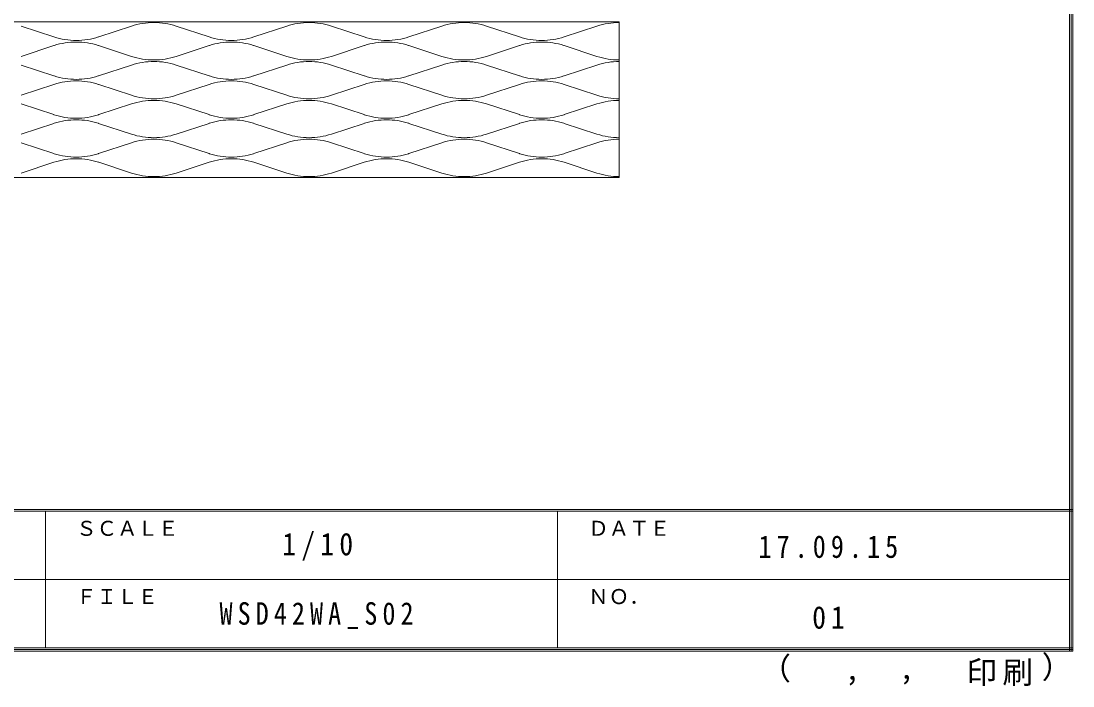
# Model space of a CAD drawing. Units: millimetres at full size, sheet at 1:10; details may follow other scales. Extents: x -1947 to 1953, y -1436 to 1392.
# Drawn here: x 926 to 1953, y -1436 to -786 of the extents above; entities that cross this region are included whole.
import ezdxf
from ezdxf.enums import TextEntityAlignment as Align

# ---------------------------------------------------------------- set-up
doc = ezdxf.new("R2010")
doc.units = ezdxf.units.MM
doc.header["$LTSCALE"] = 10
doc.layers.add('3-0', color=7, linetype='Continuous', lineweight=18)
doc.layers.add('F-1', color=6, linetype='Continuous', lineweight=18)
doc.layers.add('F-A', color=7, linetype='Continuous')
doc.styles.add('ＭＳ ゴシック', font='')
doc.styles.get('ＭＳ ゴシック').set_extended_font_data('MS Gothic')

msp = doc.modelspace()

# ---------------------------------------------------------------- linework, layer by layer
at = {"layer": '3-0'}
for p, q in [((926.17, -790.93), (958.24, -801.44)), ((1185.56, -790.93), (1153.48, -801.44)), ((1229.17, -790.93), (1261.24, -801.44)), ((1488.56, -790.93), (1456.48, -801.44)), ((958.31, -809.93), (926.17, -820.47)), ((958.24, -801.44), (958.31, -801.47)), ((1001.92, -809.93), (1034.06, -820.47)), ((1109.81, -809.93), (1077.67, -820.47)), ((1153.48, -801.44), (1153.42, -801.47)), ((1153.42, -809.93), (1185.56, -820.47)), ((1261.31, -809.93), (1229.17, -820.47)), ((1261.24, -801.44), (1261.31, -801.47)), ((1304.92, -809.93), (1337.06, -820.47)), ((1412.81, -809.93), (1380.67, -820.47)), ((1456.48, -801.44), (1456.42, -801.47)), ((1456.42, -809.93), (1488.56, -820.47)), ((958.31, -839.47), (926.17, -828.93)), ((1001.92, -839.47), (1034.06, -828.93)), ((1109.81, -839.47), (1077.67, -828.93)), ((1153.42, -839.47), (1185.56, -828.93)), ((1261.31, -839.47), (1229.17, -828.93)), ((1304.92, -839.47), (1337.06, -828.93)), ((1412.81, -839.47), (1380.67, -828.93)), ((1456.42, -839.47), (1488.56, -828.93)), ((926.17, -858.47), (958.24, -847.95)), ((958.24, -847.95), (958.31, -847.93)), ((1153.48, -847.95), (1153.42, -847.93)), ((1185.56, -858.47), (1153.48, -847.95)), ((1229.17, -858.47), (1261.24, -847.95)), ((1261.24, -847.95), (1261.31, -847.93)), ((1456.48, -847.95), (1456.42, -847.93)), ((1488.56, -858.47), (1456.48, -847.95)), ((926.17, -866.93), (958.24, -877.44)), ((1185.56, -866.93), (1153.48, -877.44)), ((1229.17, -866.93), (1261.24, -877.44)), ((1488.56, -866.93), (1456.48, -877.44)), ((958.24, -877.44), (958.31, -877.47)), ((1153.48, -877.44), (1153.42, -877.47)), ((1261.24, -877.44), (1261.31, -877.47)), ((1456.48, -877.44), (1456.42, -877.47)), ((958.31, -885.93), (926.17, -896.47)), ((1001.92, -885.93), (1034.06, -896.47)), ((1109.81, -885.93), (1077.67, -896.47)), ((1153.42, -885.93), (1185.56, -896.47)), ((1261.31, -885.93), (1229.17, -896.47)), ((1304.92, -885.93), (1337.06, -896.47)), ((1412.81, -885.93), (1380.67, -896.47)), ((1456.42, -885.93), (1488.56, -896.47)), ((958.31, -915.47), (926.17, -904.93)), ((1001.92, -915.47), (1034.06, -904.93)), ((1109.81, -915.47), (1077.67, -904.93)), ((1153.42, -915.47), (1185.56, -904.93)), ((1261.31, -915.47), (1229.17, -904.93)), ((1304.92, -915.47), (1337.06, -904.93)), ((1412.81, -915.47), (1380.67, -904.93)), ((1456.42, -915.47), (1488.56, -904.93)), ((926.17, -934.47), (958.24, -923.95)), ((958.24, -923.95), (958.31, -923.93)), ((1153.48, -923.95), (1153.42, -923.93)), ((1185.56, -934.47), (1153.48, -923.95)), ((1229.17, -934.47), (1261.24, -923.95)), ((1261.24, -923.95), (1261.31, -923.93)), ((1456.48, -923.95), (1456.42, -923.93)), ((1488.56, -934.47), (1456.48, -923.95)), ((-1217.14, -938.7), (1510.36, -938.7))]:
    msp.add_line(p, q, dxfattribs=at)
for points in [[(-1216.64, -786.7), (1510.36, -786.7), (1510.36, -938.7)], [(1034.06, -790.93), (1001.98, -801.44), (1001.92, -801.47)], [(1077.67, -790.93), (1109.74, -801.44), (1109.81, -801.47)], [(1337.06, -790.93), (1304.98, -801.44), (1304.92, -801.47)], [(1380.67, -790.93), (1412.74, -801.44), (1412.81, -801.47)], [(1034.06, -858.47), (1001.98, -847.95), (1001.92, -847.93)], [(1077.67, -858.47), (1109.74, -847.95), (1109.81, -847.93)], [(1337.06, -858.47), (1304.98, -847.95), (1304.92, -847.93)], [(1380.67, -858.47), (1412.74, -847.95), (1412.81, -847.93)], [(1034.06, -866.93), (1001.98, -877.44), (1001.92, -877.47)], [(1077.67, -866.93), (1109.74, -877.44), (1109.81, -877.47)], [(1337.06, -866.93), (1304.98, -877.44), (1304.92, -877.47)], [(1380.67, -866.93), (1412.74, -877.44), (1412.81, -877.47)], [(1034.06, -934.47), (1001.98, -923.95), (1001.92, -923.93)], [(1077.67, -934.47), (1109.74, -923.95), (1109.81, -923.93)], [(1337.06, -934.47), (1304.98, -923.95), (1304.92, -923.93)], [(1380.67, -934.47), (1412.74, -923.95), (1412.81, -923.93)]]:
    msp.add_lwpolyline(points, dxfattribs=at)
for centre, start, end in [((1055.86, -857.45), 90, 108.14748), ((1055.86, -857.45), 71.85252, 90), ((1207.36, -857.45), 90, 108.14748), ((1207.36, -857.45), 71.85252, 90), ((1358.86, -857.45), 90, 108.14748), ((1358.86, -857.45), 71.85252, 90), ((1510.36, -857.45), 90, 108.14748), ((980.11, -734.95), 251.85252, 270), ((980.11, -876.45), 90, 107.87642), ((980.11, -734.95), 270, 288.14748), ((980.11, -876.45), 72.12358, 90), ((980.11, -876.45), 71.85252, 72.12358), ((1131.61, -734.95), 251.85252, 270), ((1131.61, -876.45), 107.87642, 108.14748), ((1131.61, -876.45), 90, 107.87642), ((1131.61, -734.95), 270, 288.14748), ((1131.61, -876.45), 72.12358, 90), ((1283.11, -734.95), 251.85252, 270), ((1283.11, -876.45), 90, 107.87642), ((1283.11, -734.95), 270, 288.14748), ((1283.11, -876.45), 72.12358, 90), ((1283.11, -876.45), 71.85252, 72.12358), ((1434.61, -734.95), 251.85252, 270), ((1434.61, -876.45), 107.87642, 108.14748), ((1434.61, -876.45), 90, 107.87642), ((1434.61, -734.95), 270, 288.14748), ((1434.61, -876.45), 72.12358, 90), ((1055.86, -753.95), 251.85252, 270), ((1055.86, -753.95), 270, 288.14748), ((1207.36, -753.95), 251.85252, 270), ((1207.36, -753.95), 270, 288.14748), ((1358.86, -753.95), 251.85252, 270), ((1358.86, -753.95), 270, 288.14748), ((1510.36, -753.95), 251.85252, 270), ((1055.86, -895.45), 90, 108.14748), ((1055.86, -895.45), 71.85252, 90), ((1207.36, -895.45), 90, 108.14748), ((1207.36, -895.45), 71.85252, 90), ((1358.86, -895.45), 90, 108.14748), ((1358.86, -895.45), 71.85252, 90), ((1510.36, -895.45), 90, 108.14748), ((980.11, -772.95), 252.12358, 270), ((980.11, -772.95), 270, 287.87642), ((980.11, -772.95), 287.87642, 288.14748), ((1131.61, -772.95), 251.85252, 252.12358), ((1131.61, -772.95), 252.12358, 270), ((1131.61, -772.95), 270, 287.87642), ((1283.11, -772.95), 252.12358, 270), ((1283.11, -772.95), 270, 287.87642), ((1283.11, -772.95), 287.87642, 288.14748), ((1434.61, -772.95), 251.85252, 252.12358), ((1434.61, -772.95), 252.12358, 270), ((1434.61, -772.95), 270, 287.87642), ((980.11, -914.45), 90, 108.14748), ((980.11, -914.45), 71.85252, 90), ((1131.61, -914.45), 90, 108.14748), ((1131.61, -914.45), 71.85252, 90), ((1283.11, -914.45), 90, 108.14748), ((1283.11, -914.45), 71.85252, 90), ((1434.61, -914.45), 90, 108.14748), ((1434.61, -914.45), 71.85252, 90), ((1055.86, -791.95), 251.85252, 270), ((1055.86, -791.95), 270, 288.14748), ((1207.36, -791.95), 251.85252, 270), ((1207.36, -791.95), 270, 288.14748), ((1358.86, -791.95), 251.85252, 270), ((1358.86, -791.95), 270, 288.14748), ((1510.36, -791.95), 251.85252, 270), ((1055.86, -933.45), 90, 108.14748), ((1055.86, -933.45), 71.85252, 90), ((1207.36, -933.45), 90, 108.14748), ((1207.36, -933.45), 71.85252, 90), ((1358.86, -933.45), 90, 108.14748), ((1358.86, -933.45), 71.85252, 90), ((1510.36, -933.45), 90, 108.14748), ((980.11, -810.95), 251.85252, 270), ((980.11, -952.45), 90, 107.87642), ((980.11, -810.95), 270, 288.14748), ((980.11, -952.45), 72.12358, 90), ((1131.61, -810.95), 251.85252, 270), ((1131.61, -952.45), 90, 107.87642), ((1131.61, -810.95), 270, 288.14748), ((1131.61, -952.45), 72.12358, 90), ((1283.11, -810.95), 251.85252, 270), ((1283.11, -952.45), 90, 107.87642), ((1283.11, -810.95), 270, 288.14748), ((1283.11, -952.45), 72.12358, 90), ((1434.61, -810.95), 251.85252, 270), ((1434.61, -952.45), 90, 107.87642), ((1434.61, -810.95), 270, 288.14748), ((1434.61, -952.45), 72.12358, 90), ((980.11, -952.45), 71.85252, 72.12358), ((1131.61, -952.45), 107.87642, 108.14748), ((1283.11, -952.45), 71.85252, 72.12358), ((1434.61, -952.45), 107.87642, 108.14748), ((1055.86, -829.95), 251.85252, 270), ((1055.86, -971.45), 90, 108.14748), ((1055.86, -829.95), 270, 288.14748), ((1055.86, -971.45), 71.85252, 90), ((1207.36, -829.95), 251.85252, 270), ((1207.36, -971.45), 90, 108.14748), ((1207.36, -829.95), 270, 288.14748), ((1207.36, -971.45), 71.85252, 90), ((1358.86, -829.95), 251.85252, 270), ((1358.86, -971.45), 90, 108.14748), ((1358.86, -829.95), 270, 288.14748), ((1358.86, -971.45), 71.85252, 90), ((1510.36, -829.95), 251.85252, 270), ((1510.36, -971.45), 90, 108.14748), ((980.11, -990.45), 90, 108.14748), ((980.11, -848.95), 252.12358, 270), ((980.11, -848.95), 270, 287.87642), ((980.11, -990.45), 71.85252, 90), ((980.11, -848.95), 287.87642, 288.14748), ((1131.61, -848.95), 251.85252, 252.12358), ((1131.61, -990.45), 90, 108.14748), ((1131.61, -848.95), 252.12358, 270), ((1131.61, -848.95), 270, 287.87642), ((1131.61, -990.45), 71.85252, 90), ((1283.11, -990.45), 90, 108.14748), ((1283.11, -848.95), 252.12358, 270), ((1283.11, -848.95), 270, 287.87642), ((1283.11, -990.45), 71.85252, 90), ((1283.11, -848.95), 287.87642, 288.14748), ((1434.61, -848.95), 251.85252, 252.12358), ((1434.61, -990.45), 90, 108.14748), ((1434.61, -848.95), 252.12358, 270), ((1434.61, -848.95), 270, 287.87642), ((1434.61, -990.45), 71.85252, 90), ((1055.86, -867.95), 251.85252, 270), ((1055.86, -867.95), 270, 288.14748), ((1207.36, -867.95), 251.85252, 270), ((1207.36, -867.95), 270, 288.14748), ((1358.86, -867.95), 251.85252, 270), ((1358.86, -867.95), 270, 288.14748), ((1510.36, -867.95), 251.85252, 270)]:
    msp.add_arc(centre, 70, start, end, dxfattribs=at)
at = {"layer": 'F-1'}
for p, q in [((1949.97, 1391.67), (1949.97, -1401.67)), ((1951.64, 1391.67), (1951.64, -1401.67)), ((1953.31, 1391.67), (1953.31, -1401.67)), ((1953.31, -1263.33), (-1946.69, -1263.33)), ((1953.31, -1265), (-1946.69, -1265)), ((949.97, -1265), (949.97, -1398.33)), ((1449.97, -1265), (1449.97, -1398.33)), ((3.31, -1331.67), (1949.97, -1331.67)), ((1953.31, -1398.33), (-1946.69, -1398.33)), ((1953.31, -1400), (-1946.69, -1400)), ((1953.31, -1401.67), (-1946.69, -1401.67))]:
    msp.add_line(p, q, dxfattribs=at)

# ---------------------------------------------------------------- texts
at = {"layer": 'F-A', "style": 'ＭＳ ゴシック'}
for s, height, p in [('ＳＣＡＬＥ', 14.66, (979.97, -1293.33)), ('ＤＡＴＥ', 14.66, (1479.97, -1293.33)), ('ＦＩＬＥ', 14.66, (979.97, -1360)), ('ＮＯ．', 14.66, (1479.97, -1360)), ('（', 21.99, (1647.98, -1436.1)), ('）', 21.99, (1922.77, -1434.71)), (',', 21.99, (1730.4, -1436.1)), (',', 21.99, (1783.37, -1435.18))]:
    msp.add_text(s, height=height, dxfattribs=at).set_placement(p, align=Align.BOTTOM_LEFT)
at = {"layer": 'F-A', "char_height": 21.99, "attachment_point": 7, "style": 'ＭＳ ゴシック'}
for s, insert in [('\\T1.38;\\W0.9;1/10', (1181.22, -1313.33)), ('\\T1.39;\\W0.85;17.09.15', (1646.22, -1310.83)), ('\\T1.39;\\W0.85;WSD42WA_S02', (1119.97, -1380)), ('\\T1.36;\\W0.9;01', (1698.72, -1380)), ('\\T1.17;印刷', (1849.36, -1435.64))]:
    msp.add_mtext(s, dxfattribs=dict(at, insert=insert))

doc.saveas('drawing.dxf')
